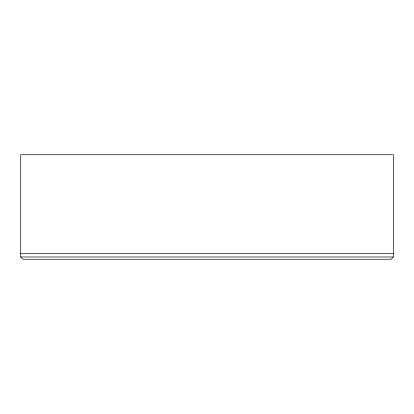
<?xml version="1.0" encoding="UTF-8"?>
<svg xmlns="http://www.w3.org/2000/svg" width="414" height="414" viewBox="0 0 414 414"><rect width="100%" height="100%" fill="white"/><g stroke="black" fill="none" stroke-linecap="round" stroke-linejoin="round"><path stroke-width="0.62" d="M393.3 256.985L391.028 259.257L22.972 259.257L20.7 256.985L20.7 154.743L393.3 154.743L393.3 256.985L20.7 256.985M20.7 253.575L393.3 253.575"/></g></svg>
